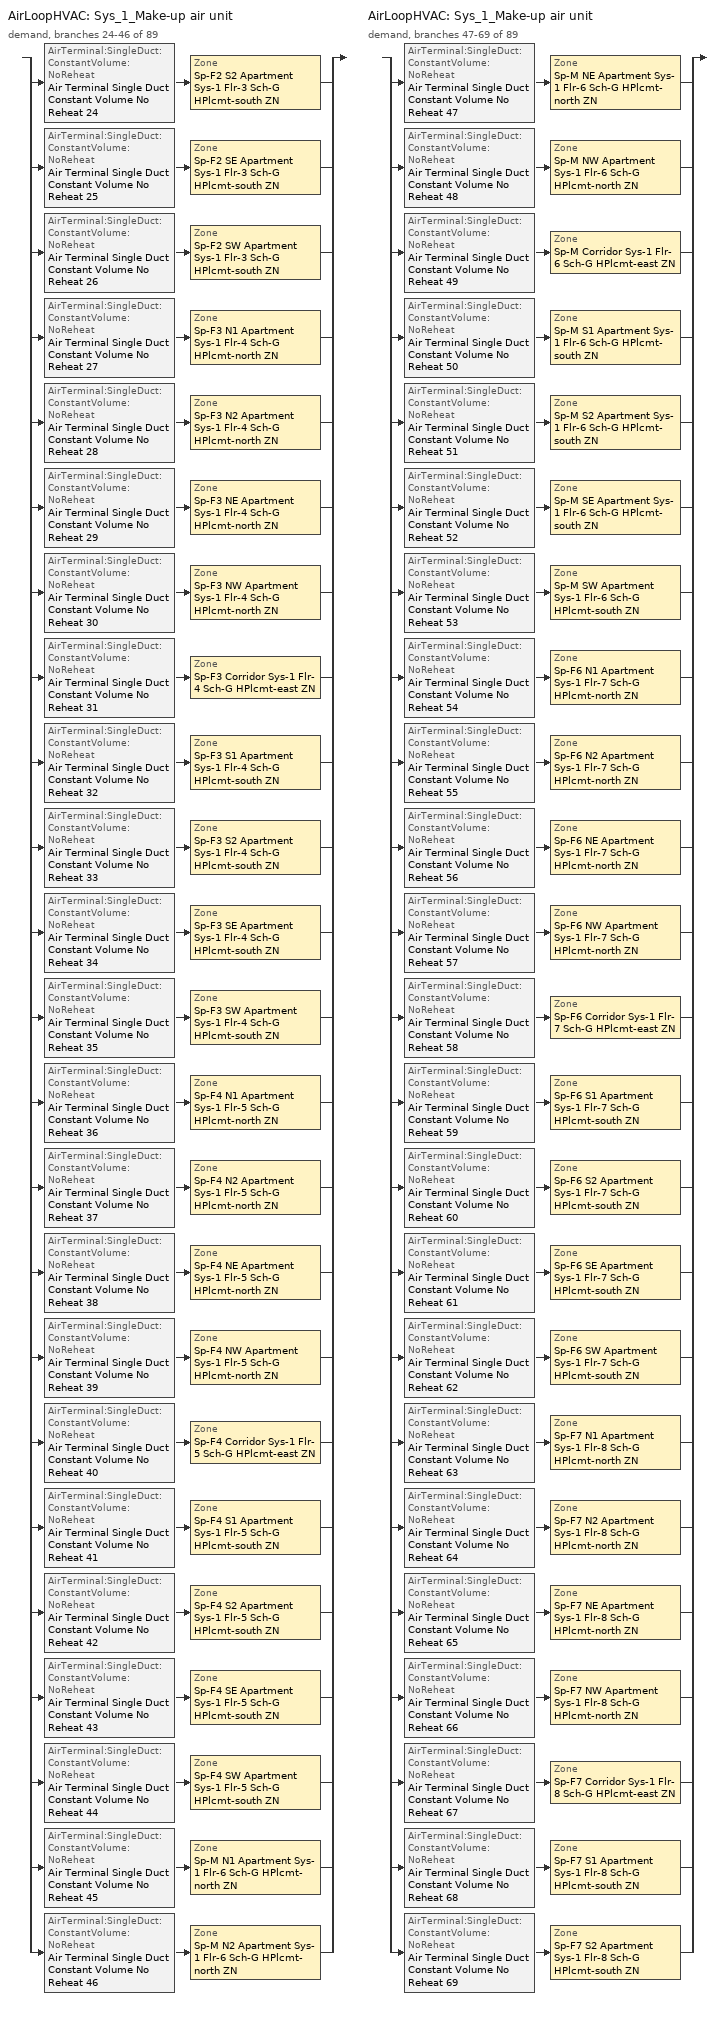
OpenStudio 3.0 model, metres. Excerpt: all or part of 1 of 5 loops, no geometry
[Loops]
AirLoopHVAC 'Sys_1_Make-up air unit'
 demand, branches 24-46 of 89: split
  | AirTerminal:SingleDuct:ConstantVolume:NoReheat 'Air Terminal Single Duct Constant Volume No Reheat 24' > Zone 'Sp-F2 S2 Apartment Sys-1 Flr-3 Sch-G HPlcmt-south ZN'
  | AirTerminal:SingleDuct:ConstantVolume:NoReheat 'Air Terminal Single Duct Constant Volume No Reheat 25' > Zone 'Sp-F2 SE Apartment Sys-1 Flr-3 Sch-G HPlcmt-south ZN'
  | AirTerminal:SingleDuct:ConstantVolume:NoReheat 'Air Terminal Single Duct Constant Volume No Reheat 26' > Zone 'Sp-F2 SW Apartment Sys-1 Flr-3 Sch-G HPlcmt-south ZN'
  | AirTerminal:SingleDuct:ConstantVolume:NoReheat 'Air Terminal Single Duct Constant Volume No Reheat 27' > Zone 'Sp-F3 N1 Apartment Sys-1 Flr-4 Sch-G HPlcmt-north ZN'
  | AirTerminal:SingleDuct:ConstantVolume:NoReheat 'Air Terminal Single Duct Constant Volume No Reheat 28' > Zone 'Sp-F3 N2 Apartment Sys-1 Flr-4 Sch-G HPlcmt-north ZN'
  | AirTerminal:SingleDuct:ConstantVolume:NoReheat 'Air Terminal Single Duct Constant Volume No Reheat 29' > Zone 'Sp-F3 NE Apartment Sys-1 Flr-4 Sch-G HPlcmt-north ZN'
  | AirTerminal:SingleDuct:ConstantVolume:NoReheat 'Air Terminal Single Duct Constant Volume No Reheat 30' > Zone 'Sp-F3 NW Apartment Sys-1 Flr-4 Sch-G HPlcmt-north ZN'
  | AirTerminal:SingleDuct:ConstantVolume:NoReheat 'Air Terminal Single Duct Constant Volume No Reheat 31' > Zone 'Sp-F3 Corridor Sys-1 Flr-4 Sch-G HPlcmt-east ZN'
  | AirTerminal:SingleDuct:ConstantVolume:NoReheat 'Air Terminal Single Duct Constant Volume No Reheat 32' > Zone 'Sp-F3 S1 Apartment Sys-1 Flr-4 Sch-G HPlcmt-south ZN'
  | AirTerminal:SingleDuct:ConstantVolume:NoReheat 'Air Terminal Single Duct Constant Volume No Reheat 33' > Zone 'Sp-F3 S2 Apartment Sys-1 Flr-4 Sch-G HPlcmt-south ZN'
  | AirTerminal:SingleDuct:ConstantVolume:NoReheat 'Air Terminal Single Duct Constant Volume No Reheat 34' > Zone 'Sp-F3 SE Apartment Sys-1 Flr-4 Sch-G HPlcmt-south ZN'
  | AirTerminal:SingleDuct:ConstantVolume:NoReheat 'Air Terminal Single Duct Constant Volume No Reheat 35' > Zone 'Sp-F3 SW Apartment Sys-1 Flr-4 Sch-G HPlcmt-south ZN'
  | AirTerminal:SingleDuct:ConstantVolume:NoReheat 'Air Terminal Single Duct Constant Volume No Reheat 36' > Zone 'Sp-F4 N1 Apartment Sys-1 Flr-5 Sch-G HPlcmt-north ZN'
  | AirTerminal:SingleDuct:ConstantVolume:NoReheat 'Air Terminal Single Duct Constant Volume No Reheat 37' > Zone 'Sp-F4 N2 Apartment Sys-1 Flr-5 Sch-G HPlcmt-north ZN'
  | AirTerminal:SingleDuct:ConstantVolume:NoReheat 'Air Terminal Single Duct Constant Volume No Reheat 38' > Zone 'Sp-F4 NE Apartment Sys-1 Flr-5 Sch-G HPlcmt-north ZN'
  | AirTerminal:SingleDuct:ConstantVolume:NoReheat 'Air Terminal Single Duct Constant Volume No Reheat 39' > Zone 'Sp-F4 NW Apartment Sys-1 Flr-5 Sch-G HPlcmt-north ZN'
  | AirTerminal:SingleDuct:ConstantVolume:NoReheat 'Air Terminal Single Duct Constant Volume No Reheat 40' > Zone 'Sp-F4 Corridor Sys-1 Flr-5 Sch-G HPlcmt-east ZN'
  | AirTerminal:SingleDuct:ConstantVolume:NoReheat 'Air Terminal Single Duct Constant Volume No Reheat 41' > Zone 'Sp-F4 S1 Apartment Sys-1 Flr-5 Sch-G HPlcmt-south ZN'
  | AirTerminal:SingleDuct:ConstantVolume:NoReheat 'Air Terminal Single Duct Constant Volume No Reheat 42' > Zone 'Sp-F4 S2 Apartment Sys-1 Flr-5 Sch-G HPlcmt-south ZN'
  | AirTerminal:SingleDuct:ConstantVolume:NoReheat 'Air Terminal Single Duct Constant Volume No Reheat 43' > Zone 'Sp-F4 SE Apartment Sys-1 Flr-5 Sch-G HPlcmt-south ZN'
  | AirTerminal:SingleDuct:ConstantVolume:NoReheat 'Air Terminal Single Duct Constant Volume No Reheat 44' > Zone 'Sp-F4 SW Apartment Sys-1 Flr-5 Sch-G HPlcmt-south ZN'
  | AirTerminal:SingleDuct:ConstantVolume:NoReheat 'Air Terminal Single Duct Constant Volume No Reheat 45' > Zone 'Sp-M N1 Apartment Sys-1 Flr-6 Sch-G HPlcmt-north ZN'
  | AirTerminal:SingleDuct:ConstantVolume:NoReheat 'Air Terminal Single Duct Constant Volume No Reheat 46' > Zone 'Sp-M N2 Apartment Sys-1 Flr-6 Sch-G HPlcmt-north ZN'
AirLoopHVAC 'Sys_1_Make-up air unit'
 demand, branches 47-69 of 89: split
  | AirTerminal:SingleDuct:ConstantVolume:NoReheat 'Air Terminal Single Duct Constant Volume No Reheat 47' > Zone 'Sp-M NE Apartment Sys-1 Flr-6 Sch-G HPlcmt-north ZN'
  | AirTerminal:SingleDuct:ConstantVolume:NoReheat 'Air Terminal Single Duct Constant Volume No Reheat 48' > Zone 'Sp-M NW Apartment Sys-1 Flr-6 Sch-G HPlcmt-north ZN'
  | AirTerminal:SingleDuct:ConstantVolume:NoReheat 'Air Terminal Single Duct Constant Volume No Reheat 49' > Zone 'Sp-M Corridor Sys-1 Flr-6 Sch-G HPlcmt-east ZN'
  | AirTerminal:SingleDuct:ConstantVolume:NoReheat 'Air Terminal Single Duct Constant Volume No Reheat 50' > Zone 'Sp-M S1 Apartment Sys-1 Flr-6 Sch-G HPlcmt-south ZN'
  | AirTerminal:SingleDuct:ConstantVolume:NoReheat 'Air Terminal Single Duct Constant Volume No Reheat 51' > Zone 'Sp-M S2 Apartment Sys-1 Flr-6 Sch-G HPlcmt-south ZN'
  | AirTerminal:SingleDuct:ConstantVolume:NoReheat 'Air Terminal Single Duct Constant Volume No Reheat 52' > Zone 'Sp-M SE Apartment Sys-1 Flr-6 Sch-G HPlcmt-south ZN'
  | AirTerminal:SingleDuct:ConstantVolume:NoReheat 'Air Terminal Single Duct Constant Volume No Reheat 53' > Zone 'Sp-M SW Apartment Sys-1 Flr-6 Sch-G HPlcmt-south ZN'
  | AirTerminal:SingleDuct:ConstantVolume:NoReheat 'Air Terminal Single Duct Constant Volume No Reheat 54' > Zone 'Sp-F6 N1 Apartment Sys-1 Flr-7 Sch-G HPlcmt-north ZN'
  | AirTerminal:SingleDuct:ConstantVolume:NoReheat 'Air Terminal Single Duct Constant Volume No Reheat 55' > Zone 'Sp-F6 N2 Apartment Sys-1 Flr-7 Sch-G HPlcmt-north ZN'
  | AirTerminal:SingleDuct:ConstantVolume:NoReheat 'Air Terminal Single Duct Constant Volume No Reheat 56' > Zone 'Sp-F6 NE Apartment Sys-1 Flr-7 Sch-G HPlcmt-north ZN'
  | AirTerminal:SingleDuct:ConstantVolume:NoReheat 'Air Terminal Single Duct Constant Volume No Reheat 57' > Zone 'Sp-F6 NW Apartment Sys-1 Flr-7 Sch-G HPlcmt-north ZN'
  | AirTerminal:SingleDuct:ConstantVolume:NoReheat 'Air Terminal Single Duct Constant Volume No Reheat 58' > Zone 'Sp-F6 Corridor Sys-1 Flr-7 Sch-G HPlcmt-east ZN'
  | AirTerminal:SingleDuct:ConstantVolume:NoReheat 'Air Terminal Single Duct Constant Volume No Reheat 59' > Zone 'Sp-F6 S1 Apartment Sys-1 Flr-7 Sch-G HPlcmt-south ZN'
  | AirTerminal:SingleDuct:ConstantVolume:NoReheat 'Air Terminal Single Duct Constant Volume No Reheat 60' > Zone 'Sp-F6 S2 Apartment Sys-1 Flr-7 Sch-G HPlcmt-south ZN'
  | AirTerminal:SingleDuct:ConstantVolume:NoReheat 'Air Terminal Single Duct Constant Volume No Reheat 61' > Zone 'Sp-F6 SE Apartment Sys-1 Flr-7 Sch-G HPlcmt-south ZN'
  | AirTerminal:SingleDuct:ConstantVolume:NoReheat 'Air Terminal Single Duct Constant Volume No Reheat 62' > Zone 'Sp-F6 SW Apartment Sys-1 Flr-7 Sch-G HPlcmt-south ZN'
  | AirTerminal:SingleDuct:ConstantVolume:NoReheat 'Air Terminal Single Duct Constant Volume No Reheat 63' > Zone 'Sp-F7 N1 Apartment Sys-1 Flr-8 Sch-G HPlcmt-north ZN'
  | AirTerminal:SingleDuct:ConstantVolume:NoReheat 'Air Terminal Single Duct Constant Volume No Reheat 64' > Zone 'Sp-F7 N2 Apartment Sys-1 Flr-8 Sch-G HPlcmt-north ZN'
  | AirTerminal:SingleDuct:ConstantVolume:NoReheat 'Air Terminal Single Duct Constant Volume No Reheat 65' > Zone 'Sp-F7 NE Apartment Sys-1 Flr-8 Sch-G HPlcmt-north ZN'
  | AirTerminal:SingleDuct:ConstantVolume:NoReheat 'Air Terminal Single Duct Constant Volume No Reheat 66' > Zone 'Sp-F7 NW Apartment Sys-1 Flr-8 Sch-G HPlcmt-north ZN'
  | AirTerminal:SingleDuct:ConstantVolume:NoReheat 'Air Terminal Single Duct Constant Volume No Reheat 67' > Zone 'Sp-F7 Corridor Sys-1 Flr-8 Sch-G HPlcmt-east ZN'
  | AirTerminal:SingleDuct:ConstantVolume:NoReheat 'Air Terminal Single Duct Constant Volume No Reheat 68' > Zone 'Sp-F7 S1 Apartment Sys-1 Flr-8 Sch-G HPlcmt-south ZN'
  | AirTerminal:SingleDuct:ConstantVolume:NoReheat 'Air Terminal Single Duct Constant Volume No Reheat 69' > Zone 'Sp-F7 S2 Apartment Sys-1 Flr-8 Sch-G HPlcmt-south ZN'
[Sizing:Zone] Zone Cooling Design Supply Air Temperature Input Method=SupplyAirTemperature; Zone Cooling Design Supply Air Temperature {C}=13; Zone Cooling Design Supply Air Temperature Difference {deltaC}=11.11; Zone Heating Design Supply Air Temperature Input Method=SupplyAirTemperature; Zone Heating Design Supply Air Temperature {C}=43; Zone Heating Design Supply Air Temperature Difference {deltaC}=11.11; Zone Cooling Design Supply Air Humidity Ratio {kg-H2O/kg-air}=0.0085; Zone Heating Design Supply Air Humidity Ratio {kg-H2O/kg-air}=0.008; Zone Heating Sizing Factor=1.3; Zone Cooling Sizing Factor=1.1; Cooling Design Air Flow Method=DesignDay; Heating Design Air Flow Method=DesignDay; Account for Dedicated Outdoor Air System=No; Dedicated Outdoor Air System Control Strategy=NeutralSupplyAir; Dedicated Outdoor Air Low Setpoint Temperature for Design {C}=autosize; Dedicated Outdoor Air High Setpoint Temperature for Design {C}=autosize
Sp-F2 S2 Apartment Sys-1 Flr-3 Sch-G HPlcmt-south ZN; Sp-F2 SE Apartment Sys-1 Flr-3 Sch-G HPlcmt-south ZN; Sp-F2 SW Apartment Sys-1 Flr-3 Sch-G HPlcmt-south ZN; Sp-F3 N1 Apartment Sys-1 Flr-4 Sch-G HPlcmt-north ZN; Sp-F3 N2 Apartment Sys-1 Flr-4 Sch-G HPlcmt-north ZN; Sp-F3 NE Apartment Sys-1 Flr-4 Sch-G HPlcmt-north ZN; Sp-F3 NW Apartment Sys-1 Flr-4 Sch-G HPlcmt-north ZN; Sp-F3 Corridor Sys-1 Flr-4 Sch-G HPlcmt-east ZN; Sp-F3 S1 Apartment Sys-1 Flr-4 Sch-G HPlcmt-south ZN; Sp-F3 S2 Apartment Sys-1 Flr-4 Sch-G HPlcmt-south ZN; Sp-F3 SE Apartment Sys-1 Flr-4 Sch-G HPlcmt-south ZN; Sp-F3 SW Apartment Sys-1 Flr-4 Sch-G HPlcmt-south ZN; Sp-F4 N1 Apartment Sys-1 Flr-5 Sch-G HPlcmt-north ZN; Sp-F4 N2 Apartment Sys-1 Flr-5 Sch-G HPlcmt-north ZN; Sp-F4 NE Apartment Sys-1 Flr-5 Sch-G HPlcmt-north ZN; Sp-F4 NW Apartment Sys-1 Flr-5 Sch-G HPlcmt-north ZN; Sp-F4 Corridor Sys-1 Flr-5 Sch-G HPlcmt-east ZN; Sp-F4 S1 Apartment Sys-1 Flr-5 Sch-G HPlcmt-south ZN; Sp-F4 S2 Apartment Sys-1 Flr-5 Sch-G HPlcmt-south ZN; Sp-F4 SE Apartment Sys-1 Flr-5 Sch-G HPlcmt-south ZN; Sp-F4 SW Apartment Sys-1 Flr-5 Sch-G HPlcmt-south ZN; Sp-M N1 Apartment Sys-1 Flr-6 Sch-G HPlcmt-north ZN; Sp-M N2 Apartment Sys-1 Flr-6 Sch-G HPlcmt-north ZN; Sp-M NE Apartment Sys-1 Flr-6 Sch-G HPlcmt-north ZN; Sp-M NW Apartment Sys-1 Flr-6 Sch-G HPlcmt-north ZN; Sp-M Corridor Sys-1 Flr-6 Sch-G HPlcmt-east ZN; Sp-M S1 Apartment Sys-1 Flr-6 Sch-G HPlcmt-south ZN; Sp-M S2 Apartment Sys-1 Flr-6 Sch-G HPlcmt-south ZN; Sp-M SE Apartment Sys-1 Flr-6 Sch-G HPlcmt-south ZN; Sp-M SW Apartment Sys-1 Flr-6 Sch-G HPlcmt-south ZN; Sp-F6 N1 Apartment Sys-1 Flr-7 Sch-G HPlcmt-north ZN; Sp-F6 N2 Apartment Sys-1 Flr-7 Sch-G HPlcmt-north ZN; Sp-F6 NE Apartment Sys-1 Flr-7 Sch-G HPlcmt-north ZN; Sp-F6 NW Apartment Sys-1 Flr-7 Sch-G HPlcmt-north ZN; Sp-F6 Corridor Sys-1 Flr-7 Sch-G HPlcmt-east ZN; Sp-F6 S1 Apartment Sys-1 Flr-7 Sch-G HPlcmt-south ZN; Sp-F6 S2 Apartment Sys-1 Flr-7 Sch-G HPlcmt-south ZN; Sp-F6 SE Apartment Sys-1 Flr-7 Sch-G HPlcmt-south ZN; Sp-F6 SW Apartment Sys-1 Flr-7 Sch-G HPlcmt-south ZN; Sp-F7 N1 Apartment Sys-1 Flr-8 Sch-G HPlcmt-north ZN; Sp-F7 N2 Apartment Sys-1 Flr-8 Sch-G HPlcmt-north ZN; Sp-F7 NE Apartment Sys-1 Flr-8 Sch-G HPlcmt-north ZN; Sp-F7 NW Apartment Sys-1 Flr-8 Sch-G HPlcmt-north ZN; Sp-F7 Corridor Sys-1 Flr-8 Sch-G HPlcmt-east ZN; Sp-F7 S1 Apartment Sys-1 Flr-8 Sch-G HPlcmt-south ZN; Sp-F7 S2 Apartment Sys-1 Flr-8 Sch-G HPlcmt-south ZN
[Zone equipment]
Sp-F2 S2 Apartment Sys-1 Flr-3 Sch-G HPlcmt-south ZN: Sp-F2 S2 Apartment Sys-1 Flr-3 Sch-G HPlcmt-south ZN PTAC, Zone HVAC Baseboard Convective Electric 24, Air Terminal Single Duct Constant Volume No Reheat 24
Sp-F2 SE Apartment Sys-1 Flr-3 Sch-G HPlcmt-south ZN: Sp-F2 SE Apartment Sys-1 Flr-3 Sch-G HPlcmt-south ZN PTAC, Zone HVAC Baseboard Convective Electric 25, Air Terminal Single Duct Constant Volume No Reheat 25
Sp-F2 SW Apartment Sys-1 Flr-3 Sch-G HPlcmt-south ZN: Sp-F2 SW Apartment Sys-1 Flr-3 Sch-G HPlcmt-south ZN PTAC, Zone HVAC Baseboard Convective Electric 26, Air Terminal Single Duct Constant Volume No Reheat 26
Sp-F3 N1 Apartment Sys-1 Flr-4 Sch-G HPlcmt-north ZN: Sp-F3 N1 Apartment Sys-1 Flr-4 Sch-G HPlcmt-north ZN PTAC, Zone HVAC Baseboard Convective Electric 27, Air Terminal Single Duct Constant Volume No Reheat 27
Sp-F3 N2 Apartment Sys-1 Flr-4 Sch-G HPlcmt-north ZN: Sp-F3 N2 Apartment Sys-1 Flr-4 Sch-G HPlcmt-north ZN PTAC, Zone HVAC Baseboard Convective Electric 28, Air Terminal Single Duct Constant Volume No Reheat 28
Sp-F3 NE Apartment Sys-1 Flr-4 Sch-G HPlcmt-north ZN: Sp-F3 NE Apartment Sys-1 Flr-4 Sch-G HPlcmt-north ZN PTAC, Zone HVAC Baseboard Convective Electric 29, Air Terminal Single Duct Constant Volume No Reheat 29
Sp-F3 NW Apartment Sys-1 Flr-4 Sch-G HPlcmt-north ZN: Sp-F3 NW Apartment Sys-1 Flr-4 Sch-G HPlcmt-north ZN PTAC, Zone HVAC Baseboard Convective Electric 30, Air Terminal Single Duct Constant Volume No Reheat 30
Sp-F3 Corridor Sys-1 Flr-4 Sch-G HPlcmt-east ZN: Sp-F3 Corridor Sys-1 Flr-4 Sch-G HPlcmt-east ZN PTAC, Zone HVAC Baseboard Convective Electric 31, Air Terminal Single Duct Constant Volume No Reheat 31
Sp-F3 S1 Apartment Sys-1 Flr-4 Sch-G HPlcmt-south ZN: Sp-F3 S1 Apartment Sys-1 Flr-4 Sch-G HPlcmt-south ZN PTAC, Zone HVAC Baseboard Convective Electric 32, Air Terminal Single Duct Constant Volume No Reheat 32
Sp-F3 S2 Apartment Sys-1 Flr-4 Sch-G HPlcmt-south ZN: Sp-F3 S2 Apartment Sys-1 Flr-4 Sch-G HPlcmt-south ZN PTAC, Zone HVAC Baseboard Convective Electric 33, Air Terminal Single Duct Constant Volume No Reheat 33
Sp-F3 SE Apartment Sys-1 Flr-4 Sch-G HPlcmt-south ZN: Sp-F3 SE Apartment Sys-1 Flr-4 Sch-G HPlcmt-south ZN PTAC, Zone HVAC Baseboard Convective Electric 34, Air Terminal Single Duct Constant Volume No Reheat 34
Sp-F3 SW Apartment Sys-1 Flr-4 Sch-G HPlcmt-south ZN: Sp-F3 SW Apartment Sys-1 Flr-4 Sch-G HPlcmt-south ZN PTAC, Zone HVAC Baseboard Convective Electric 35, Air Terminal Single Duct Constant Volume No Reheat 35
Sp-F4 N1 Apartment Sys-1 Flr-5 Sch-G HPlcmt-north ZN: Sp-F4 N1 Apartment Sys-1 Flr-5 Sch-G HPlcmt-north ZN PTAC, Zone HVAC Baseboard Convective Electric 36, Air Terminal Single Duct Constant Volume No Reheat 36
Sp-F4 N2 Apartment Sys-1 Flr-5 Sch-G HPlcmt-north ZN: Sp-F4 N2 Apartment Sys-1 Flr-5 Sch-G HPlcmt-north ZN PTAC, Zone HVAC Baseboard Convective Electric 37, Air Terminal Single Duct Constant Volume No Reheat 37
Sp-F4 NE Apartment Sys-1 Flr-5 Sch-G HPlcmt-north ZN: Sp-F4 NE Apartment Sys-1 Flr-5 Sch-G HPlcmt-north ZN PTAC, Zone HVAC Baseboard Convective Electric 38, Air Terminal Single Duct Constant Volume No Reheat 38
Sp-F4 NW Apartment Sys-1 Flr-5 Sch-G HPlcmt-north ZN: Sp-F4 NW Apartment Sys-1 Flr-5 Sch-G HPlcmt-north ZN PTAC, Zone HVAC Baseboard Convective Electric 39, Air Terminal Single Duct Constant Volume No Reheat 39
Sp-F4 Corridor Sys-1 Flr-5 Sch-G HPlcmt-east ZN: Sp-F4 Corridor Sys-1 Flr-5 Sch-G HPlcmt-east ZN PTAC, Zone HVAC Baseboard Convective Electric 40, Air Terminal Single Duct Constant Volume No Reheat 40
Sp-F4 S1 Apartment Sys-1 Flr-5 Sch-G HPlcmt-south ZN: Sp-F4 S1 Apartment Sys-1 Flr-5 Sch-G HPlcmt-south ZN PTAC, Zone HVAC Baseboard Convective Electric 41, Air Terminal Single Duct Constant Volume No Reheat 41
Sp-F4 S2 Apartment Sys-1 Flr-5 Sch-G HPlcmt-south ZN: Sp-F4 S2 Apartment Sys-1 Flr-5 Sch-G HPlcmt-south ZN PTAC, Zone HVAC Baseboard Convective Electric 42, Air Terminal Single Duct Constant Volume No Reheat 42
Sp-F4 SE Apartment Sys-1 Flr-5 Sch-G HPlcmt-south ZN: Sp-F4 SE Apartment Sys-1 Flr-5 Sch-G HPlcmt-south ZN PTAC, Zone HVAC Baseboard Convective Electric 43, Air Terminal Single Duct Constant Volume No Reheat 43
Sp-F4 SW Apartment Sys-1 Flr-5 Sch-G HPlcmt-south ZN: Sp-F4 SW Apartment Sys-1 Flr-5 Sch-G HPlcmt-south ZN PTAC, Zone HVAC Baseboard Convective Electric 44, Air Terminal Single Duct Constant Volume No Reheat 44
Sp-M N1 Apartment Sys-1 Flr-6 Sch-G HPlcmt-north ZN: Sp-M N1 Apartment Sys-1 Flr-6 Sch-G HPlcmt-north ZN PTAC, Zone HVAC Baseboard Convective Electric 45, Air Terminal Single Duct Constant Volume No Reheat 45
Sp-M N2 Apartment Sys-1 Flr-6 Sch-G HPlcmt-north ZN: Sp-M N2 Apartment Sys-1 Flr-6 Sch-G HPlcmt-north ZN PTAC, Zone HVAC Baseboard Convective Electric 46, Air Terminal Single Duct Constant Volume No Reheat 46
Sp-M NE Apartment Sys-1 Flr-6 Sch-G HPlcmt-north ZN: Sp-M NE Apartment Sys-1 Flr-6 Sch-G HPlcmt-north ZN PTAC, Zone HVAC Baseboard Convective Electric 47, Air Terminal Single Duct Constant Volume No Reheat 47
Sp-M NW Apartment Sys-1 Flr-6 Sch-G HPlcmt-north ZN: Sp-M NW Apartment Sys-1 Flr-6 Sch-G HPlcmt-north ZN PTAC, Zone HVAC Baseboard Convective Electric 48, Air Terminal Single Duct Constant Volume No Reheat 48
Sp-M Corridor Sys-1 Flr-6 Sch-G HPlcmt-east ZN: Sp-M Corridor Sys-1 Flr-6 Sch-G HPlcmt-east ZN PTAC, Zone HVAC Baseboard Convective Electric 49, Air Terminal Single Duct Constant Volume No Reheat 49
Sp-M S1 Apartment Sys-1 Flr-6 Sch-G HPlcmt-south ZN: Sp-M S1 Apartment Sys-1 Flr-6 Sch-G HPlcmt-south ZN PTAC, Zone HVAC Baseboard Convective Electric 50, Air Terminal Single Duct Constant Volume No Reheat 50
Sp-M S2 Apartment Sys-1 Flr-6 Sch-G HPlcmt-south ZN: Sp-M S2 Apartment Sys-1 Flr-6 Sch-G HPlcmt-south ZN PTAC, Zone HVAC Baseboard Convective Electric 51, Air Terminal Single Duct Constant Volume No Reheat 51
Sp-M SE Apartment Sys-1 Flr-6 Sch-G HPlcmt-south ZN: Sp-M SE Apartment Sys-1 Flr-6 Sch-G HPlcmt-south ZN PTAC, Zone HVAC Baseboard Convective Electric 52, Air Terminal Single Duct Constant Volume No Reheat 52
Sp-M SW Apartment Sys-1 Flr-6 Sch-G HPlcmt-south ZN: Sp-M SW Apartment Sys-1 Flr-6 Sch-G HPlcmt-south ZN PTAC, Zone HVAC Baseboard Convective Electric 53, Air Terminal Single Duct Constant Volume No Reheat 53
Sp-F6 N1 Apartment Sys-1 Flr-7 Sch-G HPlcmt-north ZN: Sp-F6 N1 Apartment Sys-1 Flr-7 Sch-G HPlcmt-north ZN PTAC, Zone HVAC Baseboard Convective Electric 54, Air Terminal Single Duct Constant Volume No Reheat 54
Sp-F6 N2 Apartment Sys-1 Flr-7 Sch-G HPlcmt-north ZN: Sp-F6 N2 Apartment Sys-1 Flr-7 Sch-G HPlcmt-north ZN PTAC, Zone HVAC Baseboard Convective Electric 55, Air Terminal Single Duct Constant Volume No Reheat 55
Sp-F6 NE Apartment Sys-1 Flr-7 Sch-G HPlcmt-north ZN: Sp-F6 NE Apartment Sys-1 Flr-7 Sch-G HPlcmt-north ZN PTAC, Zone HVAC Baseboard Convective Electric 56, Air Terminal Single Duct Constant Volume No Reheat 56
Sp-F6 NW Apartment Sys-1 Flr-7 Sch-G HPlcmt-north ZN: Sp-F6 NW Apartment Sys-1 Flr-7 Sch-G HPlcmt-north ZN PTAC, Zone HVAC Baseboard Convective Electric 57, Air Terminal Single Duct Constant Volume No Reheat 57
Sp-F6 Corridor Sys-1 Flr-7 Sch-G HPlcmt-east ZN: Sp-F6 Corridor Sys-1 Flr-7 Sch-G HPlcmt-east ZN PTAC, Zone HVAC Baseboard Convective Electric 58, Air Terminal Single Duct Constant Volume No Reheat 58
Sp-F6 S1 Apartment Sys-1 Flr-7 Sch-G HPlcmt-south ZN: Sp-F6 S1 Apartment Sys-1 Flr-7 Sch-G HPlcmt-south ZN PTAC, Zone HVAC Baseboard Convective Electric 59, Air Terminal Single Duct Constant Volume No Reheat 59
Sp-F6 S2 Apartment Sys-1 Flr-7 Sch-G HPlcmt-south ZN: Sp-F6 S2 Apartment Sys-1 Flr-7 Sch-G HPlcmt-south ZN PTAC, Zone HVAC Baseboard Convective Electric 60, Air Terminal Single Duct Constant Volume No Reheat 60
Sp-F6 SE Apartment Sys-1 Flr-7 Sch-G HPlcmt-south ZN: Sp-F6 SE Apartment Sys-1 Flr-7 Sch-G HPlcmt-south ZN PTAC, Zone HVAC Baseboard Convective Electric 61, Air Terminal Single Duct Constant Volume No Reheat 61
Sp-F6 SW Apartment Sys-1 Flr-7 Sch-G HPlcmt-south ZN: Sp-F6 SW Apartment Sys-1 Flr-7 Sch-G HPlcmt-south ZN PTAC, Zone HVAC Baseboard Convective Electric 62, Air Terminal Single Duct Constant Volume No Reheat 62
Sp-F7 N1 Apartment Sys-1 Flr-8 Sch-G HPlcmt-north ZN: Sp-F7 N1 Apartment Sys-1 Flr-8 Sch-G HPlcmt-north ZN PTAC, Zone HVAC Baseboard Convective Electric 63, Air Terminal Single Duct Constant Volume No Reheat 63
Sp-F7 N2 Apartment Sys-1 Flr-8 Sch-G HPlcmt-north ZN: Sp-F7 N2 Apartment Sys-1 Flr-8 Sch-G HPlcmt-north ZN PTAC, Zone HVAC Baseboard Convective Electric 64, Air Terminal Single Duct Constant Volume No Reheat 64
Sp-F7 NE Apartment Sys-1 Flr-8 Sch-G HPlcmt-north ZN: Sp-F7 NE Apartment Sys-1 Flr-8 Sch-G HPlcmt-north ZN PTAC, Zone HVAC Baseboard Convective Electric 65, Air Terminal Single Duct Constant Volume No Reheat 65
Sp-F7 NW Apartment Sys-1 Flr-8 Sch-G HPlcmt-north ZN: Sp-F7 NW Apartment Sys-1 Flr-8 Sch-G HPlcmt-north ZN PTAC, Zone HVAC Baseboard Convective Electric 66, Air Terminal Single Duct Constant Volume No Reheat 66
Sp-F7 Corridor Sys-1 Flr-8 Sch-G HPlcmt-east ZN: Sp-F7 Corridor Sys-1 Flr-8 Sch-G HPlcmt-east ZN PTAC, Zone HVAC Baseboard Convective Electric 67, Air Terminal Single Duct Constant Volume No Reheat 67
Sp-F7 S1 Apartment Sys-1 Flr-8 Sch-G HPlcmt-south ZN: Sp-F7 S1 Apartment Sys-1 Flr-8 Sch-G HPlcmt-south ZN PTAC, Zone HVAC Baseboard Convective Electric 68, Air Terminal Single Duct Constant Volume No Reheat 68
Sp-F7 S2 Apartment Sys-1 Flr-8 Sch-G HPlcmt-south ZN: Sp-F7 S2 Apartment Sys-1 Flr-8 Sch-G HPlcmt-south ZN PTAC, Zone HVAC Baseboard Convective Electric 69, Air Terminal Single Duct Constant Volume No Reheat 69
[Fan:ConstantVolume] Availability Schedule=Always On Discrete; Fan Total Efficiency=0.39975; Pressure Rise {Pa}=640; Maximum Flow Rate {m3/s}=AutoSize; Motor Efficiency=0.615
Fan Constant Volume 25; Fan Constant Volume 26; Fan Constant Volume 27; Fan Constant Volume 28; Fan Constant Volume 29; Fan Constant Volume 30; Fan Constant Volume 31; Fan Constant Volume 32; Fan Constant Volume 33; Fan Constant Volume 34; Fan Constant Volume 35; Fan Constant Volume 36; Fan Constant Volume 37; Fan Constant Volume 38; Fan Constant Volume 39; Fan Constant Volume 40; Fan Constant Volume 41; Fan Constant Volume 42; Fan Constant Volume 43; Fan Constant Volume 44; Fan Constant Volume 45; Fan Constant Volume 46; Fan Constant Volume 47; Fan Constant Volume 48; Fan Constant Volume 49; Fan Constant Volume 50; Fan Constant Volume 51; Fan Constant Volume 52; Fan Constant Volume 53; Fan Constant Volume 54; Fan Constant Volume 55; Fan Constant Volume 56; Fan Constant Volume 57; Fan Constant Volume 58; Fan Constant Volume 59; Fan Constant Volume 60; Fan Constant Volume 61; Fan Constant Volume 62; Fan Constant Volume 63; Fan Constant Volume 64; Fan Constant Volume 65; Fan Constant Volume 66; Fan Constant Volume 67; Fan Constant Volume 68; Fan Constant Volume 69; Fan Constant Volume 70
[Coil:Heating:Electric] Availability Schedule=ON_OFF_ALWAYS_OFF
Coil Heating Electric 25; Coil Heating Electric 26; Coil Heating Electric 27; Coil Heating Electric 28; Coil Heating Electric 29; Coil Heating Electric 30; Coil Heating Electric 31; Coil Heating Electric 32; Coil Heating Electric 33; Coil Heating Electric 34; Coil Heating Electric 35; Coil Heating Electric 36; Coil Heating Electric 37; Coil Heating Electric 38; Coil Heating Electric 39; Coil Heating Electric 40; Coil Heating Electric 41; Coil Heating Electric 42; Coil Heating Electric 43; Coil Heating Electric 44; Coil Heating Electric 45; Coil Heating Electric 46; Coil Heating Electric 47; Coil Heating Electric 48; Coil Heating Electric 49; Coil Heating Electric 50; Coil Heating Electric 51; Coil Heating Electric 52; Coil Heating Electric 53; Coil Heating Electric 54; Coil Heating Electric 55; Coil Heating Electric 56; Coil Heating Electric 57; Coil Heating Electric 58; Coil Heating Electric 59; Coil Heating Electric 60; Coil Heating Electric 61; Coil Heating Electric 62; Coil Heating Electric 63; Coil Heating Electric 64; Coil Heating Electric 65; Coil Heating Electric 66; Coil Heating Electric 67; Coil Heating Electric 68; Coil Heating Electric 69; Coil Heating Electric 70
[Coil:Cooling:DX:SingleSpeed] Availability Schedule=Always On Discrete; Rated Total Cooling Capacity {W}=autosize; Rated Sensible Heat Ratio=autosize; Rated Air Flow Rate {m3/s}=autosize; Rated Evaporator Fan Power Per Volume Flow Rate {W/(m3/s)}=773.3; Total Cooling Capacity Function of Temperature Curve=DXCOOL-NECB2011-REF-CAPFT; Total Cooling Capacity Function of Flow Fraction Curve=DXCOOL-NECB2011-REF-CAPFFLOW; Energy Input Ratio Function of Temperature Curve=DXCOOL-NECB2011-REF-COOLEIRFT; Energy Input Ratio Function of Flow Fraction Curve=DXCOOL-NECB2011-REF-COOLEIRFFLOW; Part Load Fraction Correlation Curve=DXCOOL-NECB2011-REF-COOLPLFFPLR; Condenser Type=AirCooled; Evaporative Condenser Effectiveness=0; Evaporative Condenser Air Flow Rate {m3/s}=Autosize; Evaporative Condenser Pump Rated Power Consumption {W}=Autosize; Crankcase Heater Capacity {W}=0; Maximum Outdoor Dry-Bulb Temperature for Crankcase Heater Operation {C}=0; Basin Heater Capacity {W/K}=0; Basin Heater Setpoint Temperature {C}=10
Name | Rated COP {W/W}
Coil Cooling DX Single Speed 25 7kBtu/hr 11.0EER | 3.79086
Coil Cooling DX Single Speed 26 10kBtu/hr 10.5EER | 3.61773
Coil Cooling DX Single Speed 27 9kBtu/hr 10.6EER | 3.65266
Coil Cooling DX Single Speed 28 5kBtu/hr 11.0EER; Coil Cooling DX Single Speed 29 5kBtu/hr 11.0EER; Coil Cooling DX Single Speed 32 5kBtu/hr 11.0EER; Coil Cooling DX Single Speed 37 5kBtu/hr 11.0EER; Coil Cooling DX Single Speed 38 5kBtu/hr 11.0EER; Coil Cooling DX Single Speed 41 5kBtu/hr 11.0EER; Coil Cooling DX Single Speed 46 5kBtu/hr 11.0EER; Coil Cooling DX Single Speed 47 5kBtu/hr 11.0EER; Coil Cooling DX Single Speed 50 5kBtu/hr 11.0EER; Coil Cooling DX Single Speed 55 5kBtu/hr 11.0EER; Coil Cooling DX Single Speed 56 5kBtu/hr 11.0EER; Coil Cooling DX Single Speed 59 5kBtu/hr 11.0EER; Coil Cooling DX Single Speed 64 5kBtu/hr 11.0EER; Coil Cooling DX Single Speed 65 5kBtu/hr 11.0EER; Coil Cooling DX Single Speed 68 5kBtu/hr 11.0EER | 3.80183
Coil Cooling DX Single Speed 30 7kBtu/hr 10.9EER | 3.77464
Coil Cooling DX Single Speed 31 8kBtu/hr 10.9EER | 3.75399
Coil Cooling DX Single Speed 33 7kBtu/hr 11.0EER | 3.79704
Coil Cooling DX Single Speed 34 7kBtu/hr 11.0EER | 3.79194
Coil Cooling DX Single Speed 35 9kBtu/hr 10.5EER | 3.64508
Coil Cooling DX Single Speed 36 9kBtu/hr 10.6EER | 3.65429
Coil Cooling DX Single Speed 39 7kBtu/hr 10.9EER | 3.77589
Coil Cooling DX Single Speed 40 8kBtu/hr 10.9EER | 3.75465
Coil Cooling DX Single Speed 42 7kBtu/hr 11.0EER | 3.79662
Coil Cooling DX Single Speed 43 7kBtu/hr 11.0EER | 3.79195
Coil Cooling DX Single Speed 44 9kBtu/hr 10.5EER | 3.64886
Coil Cooling DX Single Speed 45 9kBtu/hr 10.6EER | 3.65447
Coil Cooling DX Single Speed 48 7kBtu/hr 10.9EER | 3.77758
Coil Cooling DX Single Speed 49 8kBtu/hr 10.9EER | 3.75567
Coil Cooling DX Single Speed 51 7kBtu/hr 11.0EER | 3.79688
Coil Cooling DX Single Speed 52 7kBtu/hr 11.0EER | 3.79229
Coil Cooling DX Single Speed 53 9kBtu/hr 10.6EER | 3.64994
Coil Cooling DX Single Speed 54 9kBtu/hr 10.6EER | 3.65504
Coil Cooling DX Single Speed 57 7kBtu/hr 10.9EER | 3.77908
Coil Cooling DX Single Speed 58 8kBtu/hr 10.9EER | 3.7566
Coil Cooling DX Single Speed 60 7kBtu/hr 11.0EER | 3.79716
Coil Cooling DX Single Speed 61 7kBtu/hr 11.0EER | 3.79259
Coil Cooling DX Single Speed 62 9kBtu/hr 10.6EER | 3.65053
Coil Cooling DX Single Speed 63 9kBtu/hr 10.6EER | 3.6556
Coil Cooling DX Single Speed 66 7kBtu/hr 10.9EER | 3.78011
Coil Cooling DX Single Speed 67 8kBtu/hr 10.9EER | 3.75717
Coil Cooling DX Single Speed 69 7kBtu/hr 11.0EER | 3.79723
Coil Cooling DX Single Speed 70 7kBtu/hr 11.0EER | 3.79266
[ZoneHVAC:PackagedTerminalAirConditioner] Availability Schedule=Always On Discrete; Supply Air Flow Rate During Cooling Operation {m3/s}=Autosize; Supply Air Flow Rate During Heating Operation {m3/s}=Autosize; Supply Air Flow Rate When No Cooling or Heating is Needed {m3/s}=Autosize; Outdoor Air Flow Rate During Cooling Operation {m3/s}=1e-05; Outdoor Air Flow Rate During Heating Operation {m3/s}=1e-05; Outdoor Air Flow Rate When No Cooling or Heating is Needed {m3/s}=1e-05; Fan Placement=DrawThrough
Name | Supply Air Fan | Heating Coil | Cooling Coil
Sp-F2 S2 Apartment Sys-1 Flr-3 Sch-G HPlcmt-south ZN PTAC | Fan Constant Volume 25 | Coil Heating Electric 25 | Coil Cooling DX Single Speed 25 7kBtu/hr 11.0EER
Sp-F2 SE Apartment Sys-1 Flr-3 Sch-G HPlcmt-south ZN PTAC | Fan Constant Volume 26 | Coil Heating Electric 26 | Coil Cooling DX Single Speed 26 10kBtu/hr 10.5EER
Sp-F2 SW Apartment Sys-1 Flr-3 Sch-G HPlcmt-south ZN PTAC | Fan Constant Volume 27 | Coil Heating Electric 27 | Coil Cooling DX Single Speed 27 9kBtu/hr 10.6EER
Sp-F3 N1 Apartment Sys-1 Flr-4 Sch-G HPlcmt-north ZN PTAC | Fan Constant Volume 28 | Coil Heating Electric 28 | Coil Cooling DX Single Speed 28 5kBtu/hr 11.0EER
Sp-F3 N2 Apartment Sys-1 Flr-4 Sch-G HPlcmt-north ZN PTAC | Fan Constant Volume 29 | Coil Heating Electric 29 | Coil Cooling DX Single Speed 29 5kBtu/hr 11.0EER
Sp-F3 NE Apartment Sys-1 Flr-4 Sch-G HPlcmt-north ZN PTAC | Fan Constant Volume 30 | Coil Heating Electric 30 | Coil Cooling DX Single Speed 30 7kBtu/hr 10.9EER
Sp-F3 NW Apartment Sys-1 Flr-4 Sch-G HPlcmt-north ZN PTAC | Fan Constant Volume 31 | Coil Heating Electric 31 | Coil Cooling DX Single Speed 31 8kBtu/hr 10.9EER
Sp-F3 Corridor Sys-1 Flr-4 Sch-G HPlcmt-east ZN PTAC | Fan Constant Volume 32 | Coil Heating Electric 32 | Coil Cooling DX Single Speed 32 5kBtu/hr 11.0EER
Sp-F3 S1 Apartment Sys-1 Flr-4 Sch-G HPlcmt-south ZN PTAC | Fan Constant Volume 33 | Coil Heating Electric 33 | Coil Cooling DX Single Speed 33 7kBtu/hr 11.0EER
Sp-F3 S2 Apartment Sys-1 Flr-4 Sch-G HPlcmt-south ZN PTAC | Fan Constant Volume 34 | Coil Heating Electric 34 | Coil Cooling DX Single Speed 34 7kBtu/hr 11.0EER
Sp-F3 SE Apartment Sys-1 Flr-4 Sch-G HPlcmt-south ZN PTAC | Fan Constant Volume 35 | Coil Heating Electric 35 | Coil Cooling DX Single Speed 35 9kBtu/hr 10.5EER
Sp-F3 SW Apartment Sys-1 Flr-4 Sch-G HPlcmt-south ZN PTAC | Fan Constant Volume 36 | Coil Heating Electric 36 | Coil Cooling DX Single Speed 36 9kBtu/hr 10.6EER
Sp-F4 N1 Apartment Sys-1 Flr-5 Sch-G HPlcmt-north ZN PTAC | Fan Constant Volume 37 | Coil Heating Electric 37 | Coil Cooling DX Single Speed 37 5kBtu/hr 11.0EER
Sp-F4 N2 Apartment Sys-1 Flr-5 Sch-G HPlcmt-north ZN PTAC | Fan Constant Volume 38 | Coil Heating Electric 38 | Coil Cooling DX Single Speed 38 5kBtu/hr 11.0EER
Sp-F4 NE Apartment Sys-1 Flr-5 Sch-G HPlcmt-north ZN PTAC | Fan Constant Volume 39 | Coil Heating Electric 39 | Coil Cooling DX Single Speed 39 7kBtu/hr 10.9EER
Sp-F4 NW Apartment Sys-1 Flr-5 Sch-G HPlcmt-north ZN PTAC | Fan Constant Volume 40 | Coil Heating Electric 40 | Coil Cooling DX Single Speed 40 8kBtu/hr 10.9EER
Sp-F4 Corridor Sys-1 Flr-5 Sch-G HPlcmt-east ZN PTAC | Fan Constant Volume 41 | Coil Heating Electric 41 | Coil Cooling DX Single Speed 41 5kBtu/hr 11.0EER
Sp-F4 S1 Apartment Sys-1 Flr-5 Sch-G HPlcmt-south ZN PTAC | Fan Constant Volume 42 | Coil Heating Electric 42 | Coil Cooling DX Single Speed 42 7kBtu/hr 11.0EER
Sp-F4 S2 Apartment Sys-1 Flr-5 Sch-G HPlcmt-south ZN PTAC | Fan Constant Volume 43 | Coil Heating Electric 43 | Coil Cooling DX Single Speed 43 7kBtu/hr 11.0EER
Sp-F4 SE Apartment Sys-1 Flr-5 Sch-G HPlcmt-south ZN PTAC | Fan Constant Volume 44 | Coil Heating Electric 44 | Coil Cooling DX Single Speed 44 9kBtu/hr 10.5EER
Sp-F4 SW Apartment Sys-1 Flr-5 Sch-G HPlcmt-south ZN PTAC | Fan Constant Volume 45 | Coil Heating Electric 45 | Coil Cooling DX Single Speed 45 9kBtu/hr 10.6EER
Sp-M N1 Apartment Sys-1 Flr-6 Sch-G HPlcmt-north ZN PTAC | Fan Constant Volume 46 | Coil Heating Electric 46 | Coil Cooling DX Single Speed 46 5kBtu/hr 11.0EER
Sp-M N2 Apartment Sys-1 Flr-6 Sch-G HPlcmt-north ZN PTAC | Fan Constant Volume 47 | Coil Heating Electric 47 | Coil Cooling DX Single Speed 47 5kBtu/hr 11.0EER
Sp-M NE Apartment Sys-1 Flr-6 Sch-G HPlcmt-north ZN PTAC | Fan Constant Volume 48 | Coil Heating Electric 48 | Coil Cooling DX Single Speed 48 7kBtu/hr 10.9EER
Sp-M NW Apartment Sys-1 Flr-6 Sch-G HPlcmt-north ZN PTAC | Fan Constant Volume 49 | Coil Heating Electric 49 | Coil Cooling DX Single Speed 49 8kBtu/hr 10.9EER
Sp-M Corridor Sys-1 Flr-6 Sch-G HPlcmt-east ZN PTAC | Fan Constant Volume 50 | Coil Heating Electric 50 | Coil Cooling DX Single Speed 50 5kBtu/hr 11.0EER
Sp-M S1 Apartment Sys-1 Flr-6 Sch-G HPlcmt-south ZN PTAC | Fan Constant Volume 51 | Coil Heating Electric 51 | Coil Cooling DX Single Speed 51 7kBtu/hr 11.0EER
Sp-M S2 Apartment Sys-1 Flr-6 Sch-G HPlcmt-south ZN PTAC | Fan Constant Volume 52 | Coil Heating Electric 52 | Coil Cooling DX Single Speed 52 7kBtu/hr 11.0EER
Sp-M SE Apartment Sys-1 Flr-6 Sch-G HPlcmt-south ZN PTAC | Fan Constant Volume 53 | Coil Heating Electric 53 | Coil Cooling DX Single Speed 53 9kBtu/hr 10.6EER
Sp-M SW Apartment Sys-1 Flr-6 Sch-G HPlcmt-south ZN PTAC | Fan Constant Volume 54 | Coil Heating Electric 54 | Coil Cooling DX Single Speed 54 9kBtu/hr 10.6EER
Sp-F6 N1 Apartment Sys-1 Flr-7 Sch-G HPlcmt-north ZN PTAC | Fan Constant Volume 55 | Coil Heating Electric 55 | Coil Cooling DX Single Speed 55 5kBtu/hr 11.0EER
Sp-F6 N2 Apartment Sys-1 Flr-7 Sch-G HPlcmt-north ZN PTAC | Fan Constant Volume 56 | Coil Heating Electric 56 | Coil Cooling DX Single Speed 56 5kBtu/hr 11.0EER
Sp-F6 NE Apartment Sys-1 Flr-7 Sch-G HPlcmt-north ZN PTAC | Fan Constant Volume 57 | Coil Heating Electric 57 | Coil Cooling DX Single Speed 57 7kBtu/hr 10.9EER
Sp-F6 NW Apartment Sys-1 Flr-7 Sch-G HPlcmt-north ZN PTAC | Fan Constant Volume 58 | Coil Heating Electric 58 | Coil Cooling DX Single Speed 58 8kBtu/hr 10.9EER
Sp-F6 Corridor Sys-1 Flr-7 Sch-G HPlcmt-east ZN PTAC | Fan Constant Volume 59 | Coil Heating Electric 59 | Coil Cooling DX Single Speed 59 5kBtu/hr 11.0EER
Sp-F6 S1 Apartment Sys-1 Flr-7 Sch-G HPlcmt-south ZN PTAC | Fan Constant Volume 60 | Coil Heating Electric 60 | Coil Cooling DX Single Speed 60 7kBtu/hr 11.0EER
Sp-F6 S2 Apartment Sys-1 Flr-7 Sch-G HPlcmt-south ZN PTAC | Fan Constant Volume 61 | Coil Heating Electric 61 | Coil Cooling DX Single Speed 61 7kBtu/hr 11.0EER
Sp-F6 SE Apartment Sys-1 Flr-7 Sch-G HPlcmt-south ZN PTAC | Fan Constant Volume 62 | Coil Heating Electric 62 | Coil Cooling DX Single Speed 62 9kBtu/hr 10.6EER
Sp-F6 SW Apartment Sys-1 Flr-7 Sch-G HPlcmt-south ZN PTAC | Fan Constant Volume 63 | Coil Heating Electric 63 | Coil Cooling DX Single Speed 63 9kBtu/hr 10.6EER
Sp-F7 N1 Apartment Sys-1 Flr-8 Sch-G HPlcmt-north ZN PTAC | Fan Constant Volume 64 | Coil Heating Electric 64 | Coil Cooling DX Single Speed 64 5kBtu/hr 11.0EER
Sp-F7 N2 Apartment Sys-1 Flr-8 Sch-G HPlcmt-north ZN PTAC | Fan Constant Volume 65 | Coil Heating Electric 65 | Coil Cooling DX Single Speed 65 5kBtu/hr 11.0EER
Sp-F7 NE Apartment Sys-1 Flr-8 Sch-G HPlcmt-north ZN PTAC | Fan Constant Volume 66 | Coil Heating Electric 66 | Coil Cooling DX Single Speed 66 7kBtu/hr 10.9EER
Sp-F7 NW Apartment Sys-1 Flr-8 Sch-G HPlcmt-north ZN PTAC | Fan Constant Volume 67 | Coil Heating Electric 67 | Coil Cooling DX Single Speed 67 8kBtu/hr 10.9EER
Sp-F7 Corridor Sys-1 Flr-8 Sch-G HPlcmt-east ZN PTAC | Fan Constant Volume 68 | Coil Heating Electric 68 | Coil Cooling DX Single Speed 68 5kBtu/hr 11.0EER
Sp-F7 S1 Apartment Sys-1 Flr-8 Sch-G HPlcmt-south ZN PTAC | Fan Constant Volume 69 | Coil Heating Electric 69 | Coil Cooling DX Single Speed 69 7kBtu/hr 11.0EER
Sp-F7 S2 Apartment Sys-1 Flr-8 Sch-G HPlcmt-south ZN PTAC | Fan Constant Volume 70 | Coil Heating Electric 70 | Coil Cooling DX Single Speed 70 7kBtu/hr 11.0EER
[ZoneHVAC:Baseboard:Convective:Electric] Availability Schedule=Always On Discrete; Nominal Capacity {W}=autosize; Efficiency=1
Zone HVAC Baseboard Convective Electric 24; Zone HVAC Baseboard Convective Electric 25; Zone HVAC Baseboard Convective Electric 26; Zone HVAC Baseboard Convective Electric 27; Zone HVAC Baseboard Convective Electric 28; Zone HVAC Baseboard Convective Electric 29; Zone HVAC Baseboard Convective Electric 30; Zone HVAC Baseboard Convective Electric 31; Zone HVAC Baseboard Convective Electric 32; Zone HVAC Baseboard Convective Electric 33; Zone HVAC Baseboard Convective Electric 34; Zone HVAC Baseboard Convective Electric 35; Zone HVAC Baseboard Convective Electric 36; Zone HVAC Baseboard Convective Electric 37; Zone HVAC Baseboard Convective Electric 38; Zone HVAC Baseboard Convective Electric 39; Zone HVAC Baseboard Convective Electric 40; Zone HVAC Baseboard Convective Electric 41; Zone HVAC Baseboard Convective Electric 42; Zone HVAC Baseboard Convective Electric 43; Zone HVAC Baseboard Convective Electric 44; Zone HVAC Baseboard Convective Electric 45; Zone HVAC Baseboard Convective Electric 46; Zone HVAC Baseboard Convective Electric 47; Zone HVAC Baseboard Convective Electric 48; Zone HVAC Baseboard Convective Electric 49; Zone HVAC Baseboard Convective Electric 50; Zone HVAC Baseboard Convective Electric 51; Zone HVAC Baseboard Convective Electric 52; Zone HVAC Baseboard Convective Electric 53; Zone HVAC Baseboard Convective Electric 54; Zone HVAC Baseboard Convective Electric 55; Zone HVAC Baseboard Convective Electric 56; Zone HVAC Baseboard Convective Electric 57; Zone HVAC Baseboard Convective Electric 58; Zone HVAC Baseboard Convective Electric 59; Zone HVAC Baseboard Convective Electric 60; Zone HVAC Baseboard Convective Electric 61; Zone HVAC Baseboard Convective Electric 62; Zone HVAC Baseboard Convective Electric 63; Zone HVAC Baseboard Convective Electric 64; Zone HVAC Baseboard Convective Electric 65; Zone HVAC Baseboard Convective Electric 66; Zone HVAC Baseboard Convective Electric 67; Zone HVAC Baseboard Convective Electric 68; Zone HVAC Baseboard Convective Electric 69
[AirTerminal:SingleDuct:ConstantVolume:NoReheat] Availability Schedule=Always On Discrete; Maximum Air Flow Rate {m3/s}=AutoSize
Air Terminal Single Duct Constant Volume No Reheat 24; Air Terminal Single Duct Constant Volume No Reheat 25; Air Terminal Single Duct Constant Volume No Reheat 26; Air Terminal Single Duct Constant Volume No Reheat 27; Air Terminal Single Duct Constant Volume No Reheat 28; Air Terminal Single Duct Constant Volume No Reheat 29; Air Terminal Single Duct Constant Volume No Reheat 30; Air Terminal Single Duct Constant Volume No Reheat 31; Air Terminal Single Duct Constant Volume No Reheat 32; Air Terminal Single Duct Constant Volume No Reheat 33; Air Terminal Single Duct Constant Volume No Reheat 34; Air Terminal Single Duct Constant Volume No Reheat 35; Air Terminal Single Duct Constant Volume No Reheat 36; Air Terminal Single Duct Constant Volume No Reheat 37; Air Terminal Single Duct Constant Volume No Reheat 38; Air Terminal Single Duct Constant Volume No Reheat 39; Air Terminal Single Duct Constant Volume No Reheat 40; Air Terminal Single Duct Constant Volume No Reheat 41; Air Terminal Single Duct Constant Volume No Reheat 42; Air Terminal Single Duct Constant Volume No Reheat 43; Air Terminal Single Duct Constant Volume No Reheat 44; Air Terminal Single Duct Constant Volume No Reheat 45; Air Terminal Single Duct Constant Volume No Reheat 46; Air Terminal Single Duct Constant Volume No Reheat 47; Air Terminal Single Duct Constant Volume No Reheat 48; Air Terminal Single Duct Constant Volume No Reheat 49; Air Terminal Single Duct Constant Volume No Reheat 50; Air Terminal Single Duct Constant Volume No Reheat 51; Air Terminal Single Duct Constant Volume No Reheat 52; Air Terminal Single Duct Constant Volume No Reheat 53; Air Terminal Single Duct Constant Volume No Reheat 54; Air Terminal Single Duct Constant Volume No Reheat 55; Air Terminal Single Duct Constant Volume No Reheat 56; Air Terminal Single Duct Constant Volume No Reheat 57; Air Terminal Single Duct Constant Volume No Reheat 58; Air Terminal Single Duct Constant Volume No Reheat 59; Air Terminal Single Duct Constant Volume No Reheat 60; Air Terminal Single Duct Constant Volume No Reheat 61; Air Terminal Single Duct Constant Volume No Reheat 62; Air Terminal Single Duct Constant Volume No Reheat 63; Air Terminal Single Duct Constant Volume No Reheat 64; Air Terminal Single Duct Constant Volume No Reheat 65; Air Terminal Single Duct Constant Volume No Reheat 66; Air Terminal Single Duct Constant Volume No Reheat 67; Air Terminal Single Duct Constant Volume No Reheat 68; Air Terminal Single Duct Constant Volume No Reheat 69
[Schedule:Constant]
Always On Discrete: Value=1
[Schedule:Ruleset]
ON_OFF_ALWAYS_OFF: Default Day Schedule=Schedule Day 3
[Schedule:Day]
Schedule Day 3; wkdON_OFF_ALWAYS_OFF 1; satON_OFF_ALWAYS_OFF 1; sunON_OFF_ALWAYS_OFF 1: 1, 0, 0, 2, 0, 0, 3, 0, 0, 4, 0, 0, 5, 0, 0, 6, 0, 0, 7, 0, 0, 8, 0, 0, 9, 0, 0, 10, 0, 0, 11, 0, 0, 12, 0, 0, 13, 0, 0, 14, 0, 0, 15, 0, 0, 16, 0, 0, 17, 0, 0, 18, 0, 0, 19, 0, 0, 20, 0, 0, 21, 0, 0, 22, 0, 0, 23, 0, 0, 24, 0, 0
[Schedule:Rule] Schedule Ruleset=ON_OFF_ALWAYS_OFF; Date Specification Type=DateRange; Start Month=1; Start Day=1; End Month=12; End Day=31
Name | Rule Order | Day Schedule | Apply Sunday | Apply Monday | Apply Tuesday | Apply Wednesday | Apply Thursday | Apply Friday | Apply Saturday
wkdON_OFF_ALWAYS_OFF rule | 2 | wkdON_OFF_ALWAYS_OFF 1 | No | Yes | Yes | Yes | Yes | Yes | No
satON_OFF_ALWAYS_OFFrule | 1 | satON_OFF_ALWAYS_OFF 1 | No | No | No | No | No | No | Yes
sunON_OFF_ALWAYS_OFFrule | 0 | sunON_OFF_ALWAYS_OFF 1 | Yes | No | No | No | No | No | No
[Curve:Biquadratic] Minimum Value of x=13; Maximum Value of x=24; Minimum Value of y=24; Maximum Value of y=46
Name | Coefficient1 Constant | Coefficient2 x | Coefficient3 x**2 | Coefficient4 y | Coefficient5 y**2 | Coefficient6 x*y
DXCOOL-NECB2011-REF-CAPFT | 0.867905 | 0.0142459 | 0.00055436 | -0.0075575 | 3.3e-05 | -0.0001918
DXCOOL-NECB2011-REF-COOLEIRFT | 0.116936 | 0.0284933 | -0.0004112 | 0.0214108 | 0.00016103 | -0.0006791
[Curve:Quadratic] Coefficient1 Constant=1; Coefficient2 x=0; Coefficient3 x**2=0; Minimum Value of x=0; Maximum Value of x=1
DXCOOL-NECB2011-REF-CAPFFLOW; DXCOOL-NECB2011-REF-COOLEIRFFLOW
[Curve:Cubic]
DXCOOL-NECB2011-REF-COOLPLFFPLR: Coefficient1 Constant=0.0277; Coefficient2 x=4.9151; Coefficient3 x**2=-8.184; Coefficient4 x**3=4.2702; Minimum Value of x=0.7; Maximum Value of x=1
